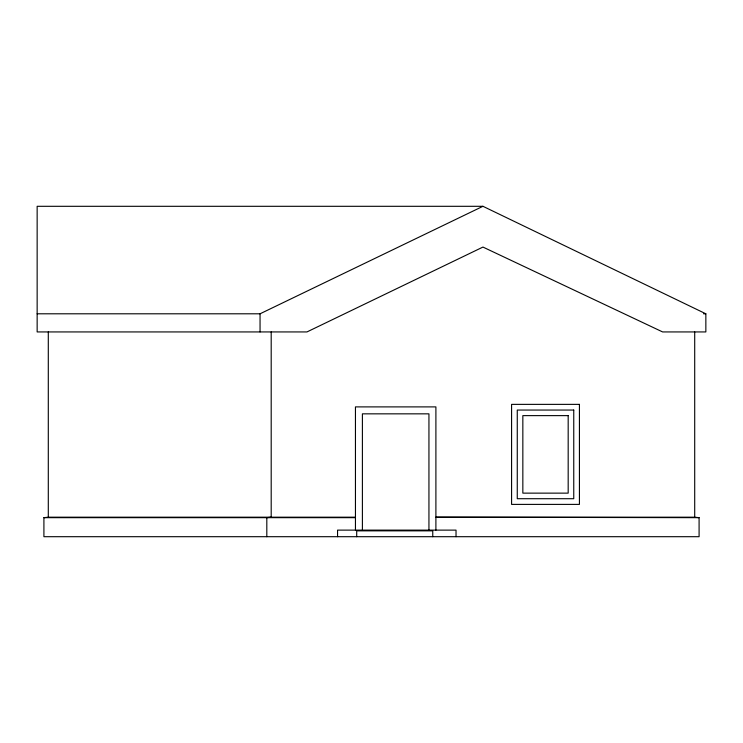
<?xml version="1.0" encoding="UTF-8"?>
<svg xmlns="http://www.w3.org/2000/svg" width="743" height="743" viewBox="0 0 743 743"><rect width="100%" height="100%" fill="white"/><g stroke="black" fill="none" stroke-linecap="round" stroke-linejoin="round"><path stroke-width="1.11" d="M37.15 313.797L260.05 313.797L482.95 206.303L705.85 313.797L705.85 331.935L662.617 331.935L482.95 247.066L306.97 331.935L37.15 331.935L37.15 206.303L482.95 206.303M699.089 517.667L435.9 517.193L694.705 517.193L699.089 517.667L699.089 536.697L43.911 536.697L43.911 517.667L48.295 517.193L355.451 517.193M703.528 313.797L705.85 313.797M43.911 517.667L355.451 517.667M694.705 331.935L694.705 517.193M456.026 536.697L456.026 530.121L337.554 530.121L337.554 536.697M435.9 530.121L435.9 406.895L355.451 406.895L355.451 530.121M432.76 536.697L432.76 530.846L356.705 530.846L356.705 536.697M428.943 530.121L428.943 413.842L362.398 413.842L362.398 530.121M271.195 331.935L271.195 517.193L266.811 517.667L266.811 536.697M260.05 313.797L260.05 331.935M48.295 331.935L48.295 517.193M579.429 404.368L511.583 404.368L511.583 504.395L579.429 504.395L579.429 404.368M573.754 410.052L517.267 410.052L517.267 498.711L573.754 498.711L573.754 410.052M568.181 415.625L522.84 415.625L522.84 493.138L568.181 493.138L568.181 415.625"/></g></svg>
